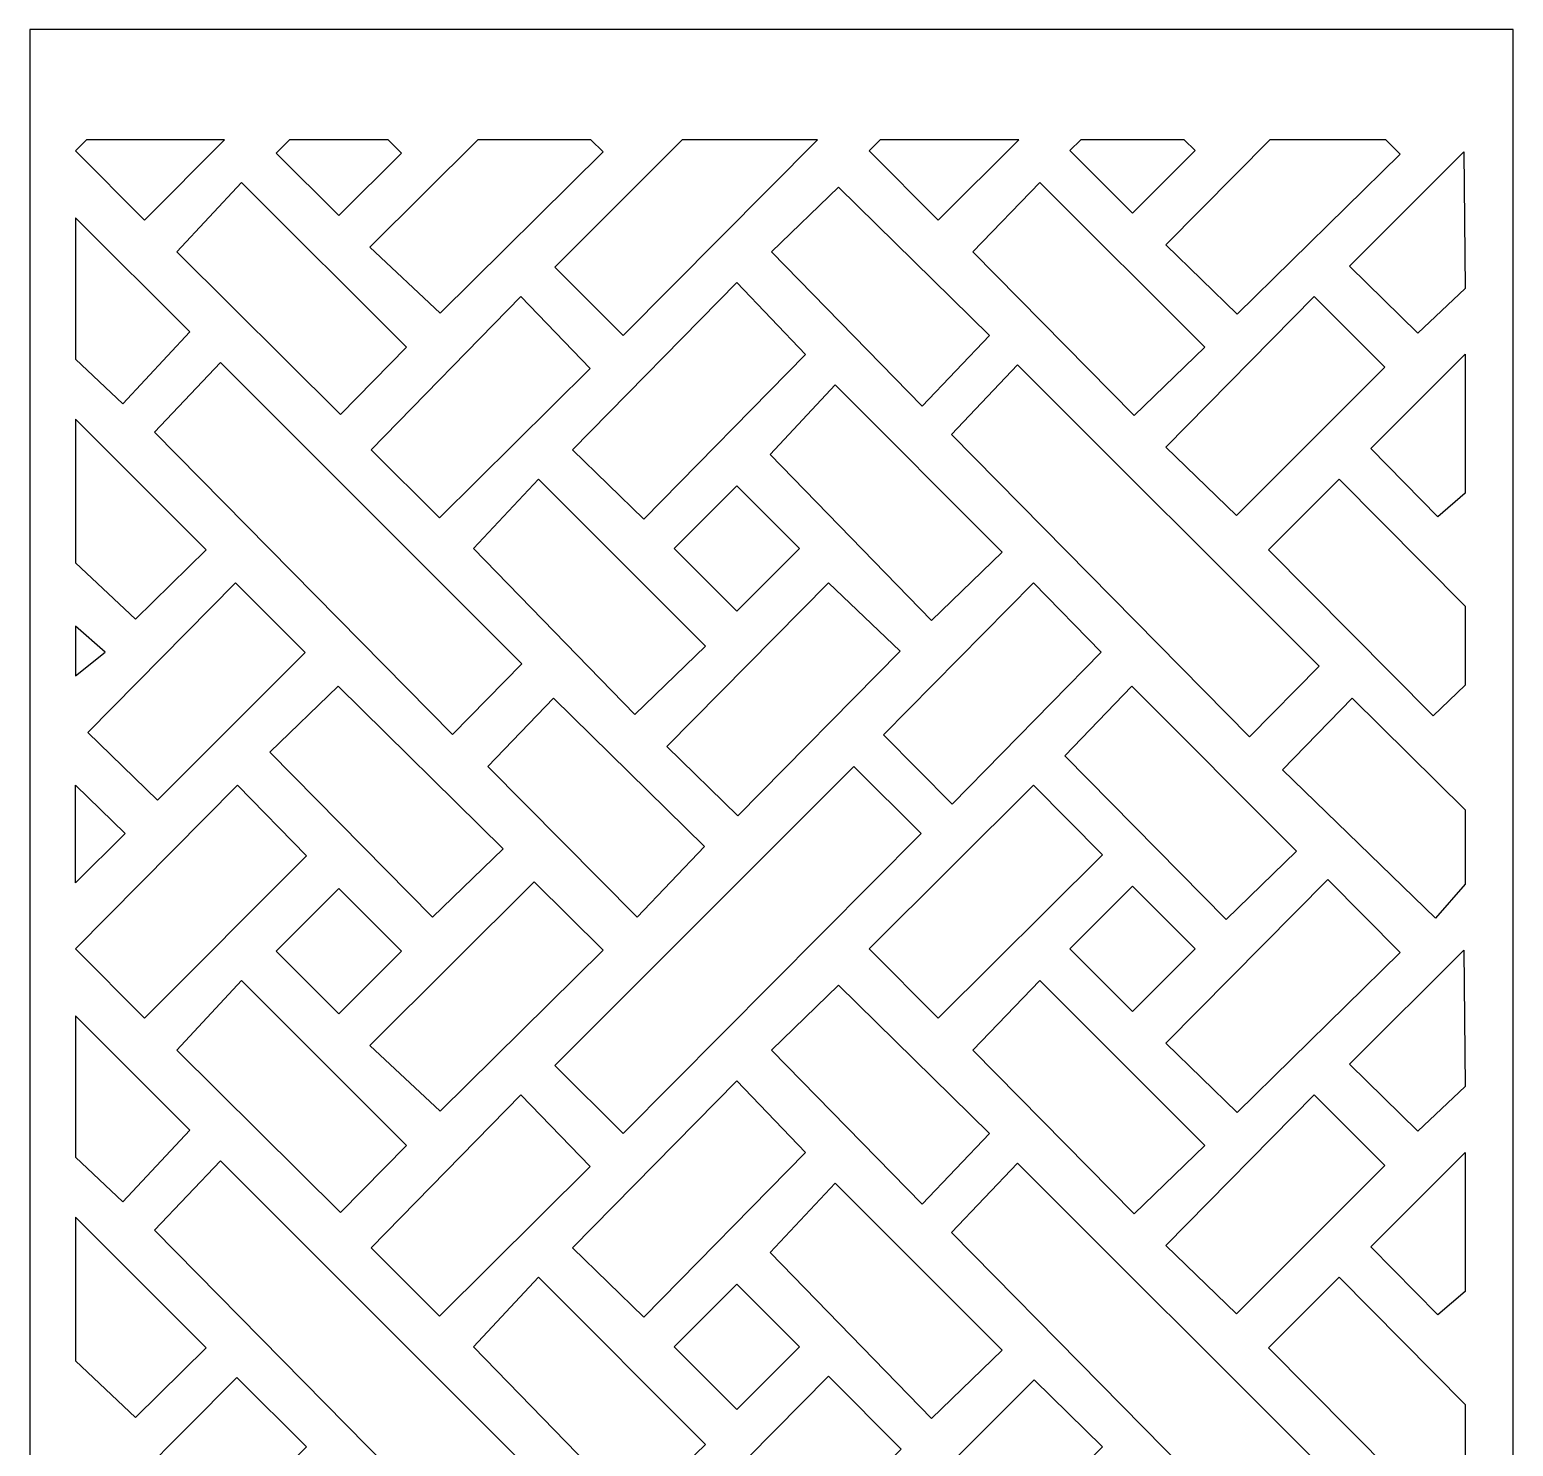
# Model space of a CAD drawing. Header units: centimetres. Extents: x 7.5 to 12.3, y -9 to 9.
# Drawn here: x 7.547 to 12.332, y 4.431 to 9.001 of the extents above; entities that cross this region are included whole.
import ezdxf

# ---------------------------------------------------------------- set-up
doc = ezdxf.new("R2010")
doc.units = ezdxf.units.CM
doc.header["$MEASUREMENT"] = 0
doc.layers.add('layer 1', color=7, linetype='Continuous')

msp = doc.modelspace()

# ---------------------------------------------------------------- linework, layer by layer
at = {"layer": 'layer 1', "color": 250}
for points, knots in [([(7.54732, -9.00022), (7.54732, -9.00022), (7.54732, 9.00077), (7.54732, 9.00077), (7.54732, 9.00077), (7.54732, 9.00077), (12.33248, 9.00077), (12.33248, 9.00077), (12.33248, 9.00077), (12.33248, 9.00077), (12.33248, -9.00022), (12.33248, -9.00022), (12.33248, -9.00022), (12.33248, -9.00022), (7.54732, -9.00022), (7.54732, -9.00022)], [0, 0, 0, 0, 0.2, 0.2, 0.2, 0.2, 0.4, 0.4, 0.4, 0.4, 0.6, 0.6, 0.6, 0.6, 1, 1, 1, 1]), ([(7.7306, 8.64561), (7.7306, 8.64561), (8.17598, 8.64561), (8.17598, 8.64561), (8.17598, 8.64561), (8.17598, 8.64561), (7.91766, 8.38638), (7.91766, 8.38638), (7.91766, 8.38638), (7.91766, 8.38638), (7.69543, 8.61003), (7.69543, 8.61003), (7.69543, 8.61003), (7.69543, 8.61003), (7.7306, 8.64561), (7.7306, 8.64561)], [0, 0, 0, 0, 0.2, 0.2, 0.2, 0.2, 0.4, 0.4, 0.4, 0.4, 0.6, 0.6, 0.6, 0.6, 1, 1, 1, 1]), ([(8.38498, 8.64561), (8.38498, 8.64561), (8.70347, 8.64561), (8.70347, 8.64561), (8.70347, 8.64561), (8.70347, 8.64561), (8.74623, 8.60285), (8.74623, 8.60285), (8.74623, 8.60285), (8.74623, 8.60285), (8.54423, 8.40084), (8.54423, 8.40084), (8.54423, 8.40084), (8.54423, 8.40084), (8.34222, 8.60285), (8.34222, 8.60285), (8.34222, 8.60285), (8.34222, 8.60285), (8.38498, 8.64561), (8.38498, 8.64561)], [0, 0, 0, 0, 0.1666667, 0.1666667, 0.1666667, 0.1666667, 0.3333333, 0.3333333, 0.3333333, 0.3333333, 0.5, 0.5, 0.5, 0.5, 0.6666667, 0.6666667, 0.6666667, 0.6666667, 1, 1, 1, 1]), ([(8.99291, 8.64561), (8.99291, 8.64561), (9.35745, 8.64561), (9.35745, 8.64561), (9.35745, 8.64561), (9.35745, 8.64561), (9.39682, 8.60653), (9.39682, 8.60653), (9.39682, 8.60653), (9.39682, 8.60653), (8.87089, 8.08635), (8.87089, 8.08635), (8.87089, 8.08635), (8.87089, 8.08635), (8.64487, 8.29861), (8.64487, 8.29861), (8.64487, 8.29861), (8.64487, 8.29861), (8.99291, 8.64561), (8.99291, 8.64561)], [0, 0, 0, 0, 0.1666667, 0.1666667, 0.1666667, 0.1666667, 0.3333333, 0.3333333, 0.3333333, 0.3333333, 0.5, 0.5, 0.5, 0.5, 0.6666667, 0.6666667, 0.6666667, 0.6666667, 1, 1, 1, 1]), ([(9.65225, 8.64561), (9.65225, 8.64561), (10.08784, 8.64561), (10.08784, 8.64561), (10.08784, 8.64561), (10.08784, 8.64561), (9.46138, 8.0142), (9.46138, 8.0142), (9.46138, 8.0142), (9.46138, 8.0142), (9.24111, 8.23447), (9.24111, 8.23447), (9.24111, 8.23447), (9.24111, 8.23447), (9.65225, 8.64561), (9.65225, 8.64561)], [0, 0, 0, 0, 0.2, 0.2, 0.2, 0.2, 0.4, 0.4, 0.4, 0.4, 0.6, 0.6, 0.6, 0.6, 1, 1, 1, 1]), ([(10.29079, 8.64561), (10.29079, 8.64561), (10.73753, 8.64561), (10.73753, 8.64561), (10.73753, 8.64561), (10.73753, 8.64561), (10.47734, 8.38638), (10.47734, 8.38638), (10.47734, 8.38638), (10.47734, 8.38638), (10.25511, 8.61003), (10.25511, 8.61003), (10.25511, 8.61003), (10.25511, 8.61003), (10.29079, 8.64561), (10.29079, 8.64561)], [0, 0, 0, 0, 0.2, 0.2, 0.2, 0.2, 0.4, 0.4, 0.4, 0.4, 0.6, 0.6, 0.6, 0.6, 1, 1, 1, 1]), ([(10.93707, 8.64561), (10.93707, 8.64561), (11.27074, 8.64561), (11.27074, 8.64561), (11.27074, 8.64561), (11.27074, 8.64561), (11.30591, 8.61044), (11.30591, 8.61044), (11.30591, 8.61044), (11.30591, 8.61044), (11.1039, 8.40844), (11.1039, 8.40844), (11.1039, 8.40844), (11.1039, 8.40844), (10.9019, 8.61044), (10.9019, 8.61044), (10.9019, 8.61044), (10.9019, 8.61044), (10.93707, 8.64561), (10.93707, 8.64561)], [0, 0, 0, 0, 0.1666667, 0.1666667, 0.1666667, 0.1666667, 0.3333333, 0.3333333, 0.3333333, 0.3333333, 0.5, 0.5, 0.5, 0.5, 0.6666667, 0.6666667, 0.6666667, 0.6666667, 1, 1, 1, 1]), ([(11.54768, 8.64561), (11.54768, 8.64561), (11.92164, 8.64561), (11.92164, 8.64561), (11.92164, 8.64561), (11.92164, 8.64561), (11.96789, 8.59894), (11.96789, 8.59894), (11.96789, 8.59894), (11.96789, 8.59894), (11.44196, 8.08255), (11.44196, 8.08255), (11.44196, 8.08255), (11.44196, 8.08255), (11.21214, 8.30621), (11.21214, 8.30621), (11.21214, 8.30621), (11.21214, 8.30621), (11.54768, 8.64561), (11.54768, 8.64561)], [0, 0, 0, 0, 0.1666667, 0.1666667, 0.1666667, 0.1666667, 0.3333333, 0.3333333, 0.3333333, 0.3333333, 0.5, 0.5, 0.5, 0.5, 0.6666667, 0.6666667, 0.6666667, 0.6666667, 1, 1, 1, 1]), ([(12.02486, 8.02179), (12.02486, 8.02179), (12.17677, 8.16611), (12.17677, 8.16611), (12.17677, 8.16611), (12.17677, 8.16611), (12.17297, 8.60665), (12.17297, 8.60665), (12.17297, 8.60665), (12.17297, 8.60665), (11.80459, 8.23826), (11.80459, 8.23826), (11.80459, 8.23826), (11.80459, 8.23826), (12.02486, 8.02179), (12.02486, 8.02179)], [0, 0, 0, 0, 0.2, 0.2, 0.2, 0.2, 0.4, 0.4, 0.4, 0.4, 0.6, 0.6, 0.6, 0.6, 1, 1, 1, 1]), ([(8.54992, 7.75975), (8.54992, 7.75975), (8.7626, 7.97622), (8.7626, 7.97622), (8.7626, 7.97622), (8.7626, 7.97622), (8.23091, 8.5079), (8.23091, 8.5079), (8.23091, 8.5079), (8.23091, 8.5079), (8.02204, 8.28384), (8.02204, 8.28384), (8.02204, 8.28384), (8.02204, 8.28384), (8.54992, 7.75975), (8.54992, 7.75975)], [0, 0, 0, 0, 0.2, 0.2, 0.2, 0.2, 0.4, 0.4, 0.4, 0.4, 0.6, 0.6, 0.6, 0.6, 1, 1, 1, 1]), ([(10.42601, 7.78633), (10.42601, 7.78633), (9.9399, 8.28384), (9.9399, 8.28384), (9.9399, 8.28384), (9.9399, 8.28384), (10.15637, 8.49271), (10.15637, 8.49271), (10.15637, 8.49271), (10.15637, 8.49271), (10.64248, 8.0142), (10.64248, 8.0142), (10.64248, 8.0142), (10.64248, 8.0142), (10.42601, 7.78633), (10.42601, 7.78633)], [0, 0, 0, 0, 0.2, 0.2, 0.2, 0.2, 0.4, 0.4, 0.4, 0.4, 0.6, 0.6, 0.6, 0.6, 1, 1, 1, 1]), ([(11.1096, 7.75595), (11.1096, 7.75595), (11.33747, 7.97622), (11.33747, 7.97622), (11.33747, 7.97622), (11.33747, 7.97622), (10.80578, 8.5079), (10.80578, 8.5079), (10.80578, 8.5079), (10.80578, 8.5079), (10.58931, 8.28384), (10.58931, 8.28384), (10.58931, 8.28384), (10.58931, 8.28384), (11.1096, 7.75595), (11.1096, 7.75595)], [0, 0, 0, 0, 0.2, 0.2, 0.2, 0.2, 0.4, 0.4, 0.4, 0.4, 0.6, 0.6, 0.6, 0.6, 1, 1, 1, 1]), ([(7.84734, 7.79393), (7.84734, 7.79393), (7.69543, 7.93824), (7.69543, 7.93824), (7.69543, 7.93824), (7.69543, 7.93824), (7.69543, 8.39397), (7.69543, 8.39397), (7.69543, 8.39397), (7.69543, 8.39397), (8.06381, 8.02559), (8.06381, 8.02559), (8.06381, 8.02559), (8.06381, 8.02559), (7.84734, 7.79393), (7.84734, 7.79393)], [0, 0, 0, 0, 0.2, 0.2, 0.2, 0.2, 0.4, 0.4, 0.4, 0.4, 0.6, 0.6, 0.6, 0.6, 1, 1, 1, 1]), ([(9.5279, 7.42175), (9.5279, 7.42175), (9.29808, 7.6454), (9.29808, 7.6454), (9.29808, 7.6454), (9.29808, 7.6454), (9.82798, 8.18509), (9.82798, 8.18509), (9.82798, 8.18509), (9.82798, 8.18509), (10.05003, 7.95332), (10.05003, 7.95332), (10.05003, 7.95332), (10.05003, 7.95332), (9.5279, 7.42175), (9.5279, 7.42175)], [0, 0, 0, 0, 0.2, 0.2, 0.2, 0.2, 0.4, 0.4, 0.4, 0.4, 0.6, 0.6, 0.6, 0.6, 1, 1, 1, 1]), ([(8.86893, 7.42554), (8.86893, 7.42554), (8.64866, 7.64581), (8.64866, 7.64581), (8.64866, 7.64581), (8.64866, 7.64581), (9.13098, 8.13952), (9.13098, 8.13952), (9.13098, 8.13952), (9.13098, 8.13952), (9.35504, 7.90786), (9.35504, 7.90786), (9.35504, 7.90786), (9.35504, 7.90786), (8.86893, 7.42554), (8.86893, 7.42554)], [0, 0, 0, 0, 0.2, 0.2, 0.2, 0.2, 0.4, 0.4, 0.4, 0.4, 0.6, 0.6, 0.6, 0.6, 1, 1, 1, 1]), ([(11.44001, 7.43314), (11.44001, 7.43314), (11.21214, 7.65341), (11.21214, 7.65341), (11.21214, 7.65341), (11.21214, 7.65341), (11.69066, 8.13952), (11.69066, 8.13952), (11.69066, 8.13952), (11.69066, 8.13952), (11.91852, 7.91166), (11.91852, 7.91166), (11.91852, 7.91166), (11.91852, 7.91166), (11.44001, 7.43314), (11.44001, 7.43314)], [0, 0, 0, 0, 0.2, 0.2, 0.2, 0.2, 0.4, 0.4, 0.4, 0.4, 0.6, 0.6, 0.6, 0.6, 1, 1, 1, 1]), ([(12.08942, 7.42934), (12.08942, 7.42934), (12.17677, 7.5053), (12.17677, 7.5053), (12.17677, 7.5053), (12.17677, 7.5053), (12.17677, 7.95343), (12.17677, 7.95343), (12.17677, 7.95343), (12.17677, 7.95343), (11.87295, 7.64961), (11.87295, 7.64961), (11.87295, 7.64961), (11.87295, 7.64961), (12.08942, 7.42934), (12.08942, 7.42934)], [0, 0, 0, 0, 0.2, 0.2, 0.2, 0.2, 0.4, 0.4, 0.4, 0.4, 0.6, 0.6, 0.6, 0.6, 1, 1, 1, 1]), ([(8.91071, 6.72676), (8.91071, 6.72676), (9.13477, 6.95462), (9.13477, 6.95462), (9.13477, 6.95462), (9.13477, 6.95462), (8.16255, 7.92685), (8.16255, 7.92685), (8.16255, 7.92685), (8.16255, 7.92685), (7.94988, 7.70278), (7.94988, 7.70278), (7.94988, 7.70278), (7.94988, 7.70278), (8.91071, 6.72676), (8.91071, 6.72676)], [0, 0, 0, 0, 0.2, 0.2, 0.2, 0.2, 0.4, 0.4, 0.4, 0.4, 0.6, 0.6, 0.6, 0.6, 1, 1, 1, 1]), ([(11.48178, 6.71916), (11.48178, 6.71916), (11.70585, 6.94703), (11.70585, 6.94703), (11.70585, 6.94703), (11.70585, 6.94703), (10.73362, 7.91925), (10.73362, 7.91925), (10.73362, 7.91925), (10.73362, 7.91925), (10.52095, 7.69518), (10.52095, 7.69518), (10.52095, 7.69518), (10.52095, 7.69518), (11.48178, 6.71916), (11.48178, 6.71916)], [0, 0, 0, 0, 0.2, 0.2, 0.2, 0.2, 0.4, 0.4, 0.4, 0.4, 0.6, 0.6, 0.6, 0.6, 1, 1, 1, 1]), ([(10.45639, 7.09514), (10.45639, 7.09514), (10.68426, 7.31541), (10.68426, 7.31541), (10.68426, 7.31541), (10.68426, 7.31541), (10.14497, 7.85469), (10.14497, 7.85469), (10.14497, 7.85469), (10.14497, 7.85469), (9.9361, 7.63062), (9.9361, 7.63062), (9.9361, 7.63062), (9.9361, 7.63062), (10.45639, 7.09514), (10.45639, 7.09514)], [0, 0, 0, 0, 0.2, 0.2, 0.2, 0.2, 0.4, 0.4, 0.4, 0.4, 0.6, 0.6, 0.6, 0.6, 1, 1, 1, 1]), ([(7.69543, 7.28123), (7.69543, 7.28123), (7.69543, 7.74455), (7.69543, 7.74455), (7.69543, 7.74455), (7.69543, 7.74455), (8.11698, 7.323), (8.11698, 7.323), (8.11698, 7.323), (8.11698, 7.323), (7.88911, 7.09894), (7.88911, 7.09894), (7.88911, 7.09894), (7.88911, 7.09894), (7.69543, 7.28123), (7.69543, 7.28123)], [0, 0, 0, 0, 0.2, 0.2, 0.2, 0.2, 0.4, 0.4, 0.4, 0.4, 0.6, 0.6, 0.6, 0.6, 1, 1, 1, 1]), ([(9.49936, 6.79132), (9.49936, 6.79132), (9.72722, 7.01159), (9.72722, 7.01159), (9.72722, 7.01159), (9.72722, 7.01159), (9.18794, 7.55087), (9.18794, 7.55087), (9.18794, 7.55087), (9.18794, 7.55087), (8.97907, 7.3268), (8.97907, 7.3268), (8.97907, 7.3268), (8.97907, 7.3268), (9.49936, 6.79132), (9.49936, 6.79132)], [0, 0, 0, 0, 0.2, 0.2, 0.2, 0.2, 0.4, 0.4, 0.4, 0.4, 0.6, 0.6, 0.6, 0.6, 1, 1, 1, 1]), ([(9.62586, 7.3268), (9.62586, 7.3268), (9.82786, 7.5288), (9.82786, 7.5288), (9.82786, 7.5288), (9.82786, 7.5288), (10.02987, 7.3268), (10.02987, 7.3268), (10.02987, 7.3268), (10.02987, 7.3268), (9.82786, 7.1248), (9.82786, 7.1248), (9.82786, 7.1248), (9.82786, 7.1248), (9.62586, 7.3268), (9.62586, 7.3268)], [0, 0, 0, 0, 0.2, 0.2, 0.2, 0.2, 0.4, 0.4, 0.4, 0.4, 0.6, 0.6, 0.6, 0.6, 1, 1, 1, 1]), ([(12.07423, 6.78752), (12.07423, 6.78752), (12.17677, 6.88626), (12.17677, 6.88626), (12.17677, 6.88626), (12.17677, 6.88626), (12.17677, 7.14071), (12.17677, 7.14071), (12.17677, 7.14071), (12.17677, 7.14071), (11.77041, 7.55087), (11.77041, 7.55087), (11.77041, 7.55087), (11.77041, 7.55087), (11.54254, 7.323), (11.54254, 7.323), (11.54254, 7.323), (11.54254, 7.323), (12.07423, 6.78752), (12.07423, 6.78752)], [0, 0, 0, 0, 0.1666667, 0.1666667, 0.1666667, 0.1666667, 0.3333333, 0.3333333, 0.3333333, 0.3333333, 0.5, 0.5, 0.5, 0.5, 0.6666667, 0.6666667, 0.6666667, 0.6666667, 1, 1, 1, 1]), ([(7.96001, 6.51535), (7.96001, 6.51535), (7.73467, 6.73308), (7.73467, 6.73308), (7.73467, 6.73308), (7.73467, 6.73308), (8.21066, 7.21667), (8.21066, 7.21667), (8.21066, 7.21667), (8.21066, 7.21667), (8.43599, 6.99133), (8.43599, 6.99133), (8.43599, 6.99133), (8.43599, 6.99133), (7.96001, 6.51535), (7.96001, 6.51535)], [0, 0, 0, 0, 0.2, 0.2, 0.2, 0.2, 0.4, 0.4, 0.4, 0.4, 0.6, 0.6, 0.6, 0.6, 1, 1, 1, 1]), ([(10.1242, 7.21667), (10.1242, 7.21667), (9.6019, 6.68837), (9.6019, 6.68837), (9.6019, 6.68837), (9.6019, 6.68837), (9.83172, 6.46471), (9.83172, 6.46471), (9.83172, 6.46471), (9.83172, 6.46471), (10.35512, 6.99629), (10.35512, 6.99629), (10.35512, 6.99629), (10.35512, 6.99629), (10.1242, 7.21667), (10.1242, 7.21667)], [0, 0, 0, 0, 0.2, 0.2, 0.2, 0.2, 0.4, 0.4, 0.4, 0.4, 0.6, 0.6, 0.6, 0.6, 1, 1, 1, 1]), ([(10.52291, 6.50269), (10.52291, 6.50269), (10.30068, 6.72634), (10.30068, 6.72634), (10.30068, 6.72634), (10.30068, 6.72634), (10.78501, 7.21667), (10.78501, 7.21667), (10.78501, 7.21667), (10.78501, 7.21667), (11.00326, 6.99249), (11.00326, 6.99249), (11.00326, 6.99249), (11.00326, 6.99249), (10.52291, 6.50269), (10.52291, 6.50269)], [0, 0, 0, 0, 0.2, 0.2, 0.2, 0.2, 0.4, 0.4, 0.4, 0.4, 0.6, 0.6, 0.6, 0.6, 1, 1, 1, 1]), ([(7.69543, 6.91664), (7.69543, 6.91664), (7.69543, 7.07615), (7.69543, 7.07615), (7.69543, 7.07615), (7.69543, 7.07615), (7.79037, 6.9926), (7.79037, 6.9926), (7.79037, 6.9926), (7.79037, 6.9926), (7.69543, 6.91664), (7.69543, 6.91664)], [0, 0, 0, 0, 0.25, 0.25, 0.25, 0.25, 0.5, 0.5, 0.5, 0.5, 1, 1, 1, 1]), ([(8.84614, 6.1381), (8.84614, 6.1381), (9.07401, 6.35837), (9.07401, 6.35837), (9.07401, 6.35837), (9.07401, 6.35837), (8.54233, 6.88246), (8.54233, 6.88246), (8.54233, 6.88246), (8.54233, 6.88246), (8.32206, 6.66979), (8.32206, 6.66979), (8.32206, 6.66979), (8.32206, 6.66979), (8.84614, 6.1381), (8.84614, 6.1381)], [0, 0, 0, 0, 0.2, 0.2, 0.2, 0.2, 0.4, 0.4, 0.4, 0.4, 0.6, 0.6, 0.6, 0.6, 1, 1, 1, 1]), ([(9.50695, 6.1381), (9.50695, 6.1381), (9.02464, 6.62422), (9.02464, 6.62422), (9.02464, 6.62422), (9.02464, 6.62422), (9.23731, 6.84449), (9.23731, 6.84449), (9.23731, 6.84449), (9.23731, 6.84449), (9.72343, 6.36597), (9.72343, 6.36597), (9.72343, 6.36597), (9.72343, 6.36597), (9.50695, 6.1381), (9.50695, 6.1381)], [0, 0, 0, 0, 0.2, 0.2, 0.2, 0.2, 0.4, 0.4, 0.4, 0.4, 0.6, 0.6, 0.6, 0.6, 1, 1, 1, 1]), ([(11.40583, 6.13051), (11.40583, 6.13051), (11.63369, 6.35078), (11.63369, 6.35078), (11.63369, 6.35078), (11.63369, 6.35078), (11.102, 6.88246), (11.102, 6.88246), (11.102, 6.88246), (11.102, 6.88246), (10.88553, 6.6584), (10.88553, 6.6584), (10.88553, 6.6584), (10.88553, 6.6584), (11.40583, 6.13051), (11.40583, 6.13051)], [0, 0, 0, 0, 0.2, 0.2, 0.2, 0.2, 0.4, 0.4, 0.4, 0.4, 0.6, 0.6, 0.6, 0.6, 1, 1, 1, 1]), ([(12.08183, 6.13431), (12.08183, 6.13431), (12.17677, 6.24444), (12.17677, 6.24444), (12.17677, 6.24444), (12.17677, 6.24444), (12.17677, 6.4837), (12.17677, 6.4837), (12.17677, 6.4837), (12.17677, 6.4837), (11.81219, 6.84449), (11.81219, 6.84449), (11.81219, 6.84449), (11.81219, 6.84449), (11.58812, 6.61282), (11.58812, 6.61282), (11.58812, 6.61282), (11.58812, 6.61282), (12.08183, 6.13431), (12.08183, 6.13431)], [0, 0, 0, 0, 0.1666667, 0.1666667, 0.1666667, 0.1666667, 0.3333333, 0.3333333, 0.3333333, 0.3333333, 0.5, 0.5, 0.5, 0.5, 0.6666667, 0.6666667, 0.6666667, 0.6666667, 1, 1, 1, 1]), ([(9.46138, 5.43932), (9.46138, 5.43932), (9.24111, 5.65959), (9.24111, 5.65959), (9.24111, 5.65959), (9.24111, 5.65959), (10.20574, 6.62422), (10.20574, 6.62422), (10.20574, 6.62422), (10.20574, 6.62422), (10.42221, 6.40774), (10.42221, 6.40774), (10.42221, 6.40774), (10.42221, 6.40774), (9.46138, 5.43932), (9.46138, 5.43932)], [0, 0, 0, 0, 0.2, 0.2, 0.2, 0.2, 0.4, 0.4, 0.4, 0.4, 0.6, 0.6, 0.6, 0.6, 1, 1, 1, 1]), ([(7.91766, 5.8115), (7.91766, 5.8115), (7.69543, 6.03515), (7.69543, 6.03515), (7.69543, 6.03515), (7.69543, 6.03515), (8.21773, 6.56345), (8.21773, 6.56345), (8.21773, 6.56345), (8.21773, 6.56345), (8.43979, 6.33548), (8.43979, 6.33548), (8.43979, 6.33548), (8.43979, 6.33548), (7.91766, 5.8115), (7.91766, 5.8115)], [0, 0, 0, 0, 0.2, 0.2, 0.2, 0.2, 0.4, 0.4, 0.4, 0.4, 0.6, 0.6, 0.6, 0.6, 1, 1, 1, 1]), ([(7.69543, 6.24824), (7.69543, 6.24824), (7.85493, 6.40774), (7.85493, 6.40774), (7.85493, 6.40774), (7.85493, 6.40774), (7.69543, 6.56345), (7.69543, 6.56345), (7.69543, 6.56345), (7.69543, 6.56345), (7.69543, 6.24824), (7.69543, 6.24824)], [0, 0, 0, 0, 0.25, 0.25, 0.25, 0.25, 0.5, 0.5, 0.5, 0.5, 1, 1, 1, 1]), ([(10.47734, 5.8115), (10.47734, 5.8115), (10.25511, 6.03515), (10.25511, 6.03515), (10.25511, 6.03515), (10.25511, 6.03515), (10.78501, 6.56345), (10.78501, 6.56345), (10.78501, 6.56345), (10.78501, 6.56345), (11.00706, 6.33927), (11.00706, 6.33927), (11.00706, 6.33927), (11.00706, 6.33927), (10.47734, 5.8115), (10.47734, 5.8115)], [0, 0, 0, 0, 0.2, 0.2, 0.2, 0.2, 0.4, 0.4, 0.4, 0.4, 0.6, 0.6, 0.6, 0.6, 1, 1, 1, 1]), ([(8.34222, 6.02797), (8.34222, 6.02797), (8.54423, 6.22997), (8.54423, 6.22997), (8.54423, 6.22997), (8.54423, 6.22997), (8.74623, 6.02797), (8.74623, 6.02797), (8.74623, 6.02797), (8.74623, 6.02797), (8.54423, 5.82597), (8.54423, 5.82597), (8.54423, 5.82597), (8.54423, 5.82597), (8.34222, 6.02797), (8.34222, 6.02797)], [0, 0, 0, 0, 0.2, 0.2, 0.2, 0.2, 0.4, 0.4, 0.4, 0.4, 0.6, 0.6, 0.6, 0.6, 1, 1, 1, 1]), ([(8.87089, 5.51147), (8.87089, 5.51147), (8.64487, 5.72373), (8.64487, 5.72373), (8.64487, 5.72373), (8.64487, 5.72373), (9.17476, 6.25204), (9.17476, 6.25204), (9.17476, 6.25204), (9.17476, 6.25204), (9.39682, 6.03166), (9.39682, 6.03166), (9.39682, 6.03166), (9.39682, 6.03166), (8.87089, 5.51147), (8.87089, 5.51147)], [0, 0, 0, 0, 0.2, 0.2, 0.2, 0.2, 0.4, 0.4, 0.4, 0.4, 0.6, 0.6, 0.6, 0.6, 1, 1, 1, 1]), ([(10.9019, 6.03556), (10.9019, 6.03556), (11.1039, 6.23757), (11.1039, 6.23757), (11.1039, 6.23757), (11.1039, 6.23757), (11.30591, 6.03556), (11.30591, 6.03556), (11.30591, 6.03556), (11.30591, 6.03556), (11.1039, 5.83356), (11.1039, 5.83356), (11.1039, 5.83356), (11.1039, 5.83356), (10.9019, 6.03556), (10.9019, 6.03556)], [0, 0, 0, 0, 0.2, 0.2, 0.2, 0.2, 0.4, 0.4, 0.4, 0.4, 0.6, 0.6, 0.6, 0.6, 1, 1, 1, 1]), ([(11.44196, 5.50768), (11.44196, 5.50768), (11.21214, 5.73133), (11.21214, 5.73133), (11.21214, 5.73133), (11.21214, 5.73133), (11.73444, 6.25963), (11.73444, 6.25963), (11.73444, 6.25963), (11.73444, 6.25963), (11.96789, 6.02406), (11.96789, 6.02406), (11.96789, 6.02406), (11.96789, 6.02406), (11.44196, 5.50768), (11.44196, 5.50768)], [0, 0, 0, 0, 0.2, 0.2, 0.2, 0.2, 0.4, 0.4, 0.4, 0.4, 0.6, 0.6, 0.6, 0.6, 1, 1, 1, 1]), ([(12.02486, 5.44691), (12.02486, 5.44691), (12.17677, 5.59123), (12.17677, 5.59123), (12.17677, 5.59123), (12.17677, 5.59123), (12.17297, 6.03177), (12.17297, 6.03177), (12.17297, 6.03177), (12.17297, 6.03177), (11.80459, 5.66338), (11.80459, 5.66338), (11.80459, 5.66338), (11.80459, 5.66338), (12.02486, 5.44691), (12.02486, 5.44691)], [0, 0, 0, 0, 0.2, 0.2, 0.2, 0.2, 0.4, 0.4, 0.4, 0.4, 0.6, 0.6, 0.6, 0.6, 1, 1, 1, 1]), ([(8.54992, 5.18487), (8.54992, 5.18487), (8.7626, 5.40134), (8.7626, 5.40134), (8.7626, 5.40134), (8.7626, 5.40134), (8.23091, 5.93302), (8.23091, 5.93302), (8.23091, 5.93302), (8.23091, 5.93302), (8.02204, 5.70896), (8.02204, 5.70896), (8.02204, 5.70896), (8.02204, 5.70896), (8.54992, 5.18487), (8.54992, 5.18487)], [0, 0, 0, 0, 0.2, 0.2, 0.2, 0.2, 0.4, 0.4, 0.4, 0.4, 0.6, 0.6, 0.6, 0.6, 1, 1, 1, 1]), ([(10.42601, 5.21145), (10.42601, 5.21145), (9.9399, 5.70896), (9.9399, 5.70896), (9.9399, 5.70896), (9.9399, 5.70896), (10.15637, 5.91783), (10.15637, 5.91783), (10.15637, 5.91783), (10.15637, 5.91783), (10.64248, 5.43932), (10.64248, 5.43932), (10.64248, 5.43932), (10.64248, 5.43932), (10.42601, 5.21145), (10.42601, 5.21145)], [0, 0, 0, 0, 0.2, 0.2, 0.2, 0.2, 0.4, 0.4, 0.4, 0.4, 0.6, 0.6, 0.6, 0.6, 1, 1, 1, 1]), ([(11.1096, 5.18107), (11.1096, 5.18107), (11.33747, 5.40134), (11.33747, 5.40134), (11.33747, 5.40134), (11.33747, 5.40134), (10.80578, 5.93302), (10.80578, 5.93302), (10.80578, 5.93302), (10.80578, 5.93302), (10.58931, 5.70896), (10.58931, 5.70896), (10.58931, 5.70896), (10.58931, 5.70896), (11.1096, 5.18107), (11.1096, 5.18107)], [0, 0, 0, 0, 0.2, 0.2, 0.2, 0.2, 0.4, 0.4, 0.4, 0.4, 0.6, 0.6, 0.6, 0.6, 1, 1, 1, 1]), ([(7.84734, 5.21905), (7.84734, 5.21905), (7.69543, 5.36336), (7.69543, 5.36336), (7.69543, 5.36336), (7.69543, 5.36336), (7.69543, 5.81909), (7.69543, 5.81909), (7.69543, 5.81909), (7.69543, 5.81909), (8.06381, 5.45071), (8.06381, 5.45071), (8.06381, 5.45071), (8.06381, 5.45071), (7.84734, 5.21905), (7.84734, 5.21905)], [0, 0, 0, 0, 0.2, 0.2, 0.2, 0.2, 0.4, 0.4, 0.4, 0.4, 0.6, 0.6, 0.6, 0.6, 1, 1, 1, 1]), ([(9.5279, 4.84687), (9.5279, 4.84687), (9.29808, 5.07052), (9.29808, 5.07052), (9.29808, 5.07052), (9.29808, 5.07052), (9.82798, 5.61021), (9.82798, 5.61021), (9.82798, 5.61021), (9.82798, 5.61021), (10.05003, 5.37844), (10.05003, 5.37844), (10.05003, 5.37844), (10.05003, 5.37844), (9.5279, 4.84687), (9.5279, 4.84687)], [0, 0, 0, 0, 0.2, 0.2, 0.2, 0.2, 0.4, 0.4, 0.4, 0.4, 0.6, 0.6, 0.6, 0.6, 1, 1, 1, 1]), ([(8.86893, 4.85066), (8.86893, 4.85066), (8.64866, 5.07093), (8.64866, 5.07093), (8.64866, 5.07093), (8.64866, 5.07093), (9.13098, 5.56464), (9.13098, 5.56464), (9.13098, 5.56464), (9.13098, 5.56464), (9.35504, 5.33298), (9.35504, 5.33298), (9.35504, 5.33298), (9.35504, 5.33298), (8.86893, 4.85066), (8.86893, 4.85066)], [0, 0, 0, 0, 0.2, 0.2, 0.2, 0.2, 0.4, 0.4, 0.4, 0.4, 0.6, 0.6, 0.6, 0.6, 1, 1, 1, 1]), ([(11.44001, 4.85826), (11.44001, 4.85826), (11.21214, 5.07853), (11.21214, 5.07853), (11.21214, 5.07853), (11.21214, 5.07853), (11.69066, 5.56464), (11.69066, 5.56464), (11.69066, 5.56464), (11.69066, 5.56464), (11.91852, 5.33678), (11.91852, 5.33678), (11.91852, 5.33678), (11.91852, 5.33678), (11.44001, 4.85826), (11.44001, 4.85826)], [0, 0, 0, 0, 0.2, 0.2, 0.2, 0.2, 0.4, 0.4, 0.4, 0.4, 0.6, 0.6, 0.6, 0.6, 1, 1, 1, 1]), ([(12.08942, 4.85446), (12.08942, 4.85446), (12.17677, 4.93042), (12.17677, 4.93042), (12.17677, 4.93042), (12.17677, 4.93042), (12.17677, 5.37855), (12.17677, 5.37855), (12.17677, 5.37855), (12.17677, 5.37855), (11.87295, 5.07473), (11.87295, 5.07473), (11.87295, 5.07473), (11.87295, 5.07473), (12.08942, 4.85446), (12.08942, 4.85446)], [0, 0, 0, 0, 0.2, 0.2, 0.2, 0.2, 0.4, 0.4, 0.4, 0.4, 0.6, 0.6, 0.6, 0.6, 1, 1, 1, 1]), ([(8.91071, 4.15188), (8.91071, 4.15188), (9.13477, 4.37974), (9.13477, 4.37974), (9.13477, 4.37974), (9.13477, 4.37974), (8.16255, 5.35197), (8.16255, 5.35197), (8.16255, 5.35197), (8.16255, 5.35197), (7.94988, 5.1279), (7.94988, 5.1279), (7.94988, 5.1279), (7.94988, 5.1279), (8.91071, 4.15188), (8.91071, 4.15188)], [0, 0, 0, 0, 0.2, 0.2, 0.2, 0.2, 0.4, 0.4, 0.4, 0.4, 0.6, 0.6, 0.6, 0.6, 1, 1, 1, 1]), ([(11.48178, 4.14428), (11.48178, 4.14428), (11.70585, 4.37215), (11.70585, 4.37215), (11.70585, 4.37215), (11.70585, 4.37215), (10.73362, 5.34437), (10.73362, 5.34437), (10.73362, 5.34437), (10.73362, 5.34437), (10.52095, 5.1203), (10.52095, 5.1203), (10.52095, 5.1203), (10.52095, 5.1203), (11.48178, 4.14428), (11.48178, 4.14428)], [0, 0, 0, 0, 0.2, 0.2, 0.2, 0.2, 0.4, 0.4, 0.4, 0.4, 0.6, 0.6, 0.6, 0.6, 1, 1, 1, 1]), ([(10.45639, 4.52026), (10.45639, 4.52026), (10.68426, 4.74053), (10.68426, 4.74053), (10.68426, 4.74053), (10.68426, 4.74053), (10.14497, 5.27981), (10.14497, 5.27981), (10.14497, 5.27981), (10.14497, 5.27981), (9.9361, 5.05574), (9.9361, 5.05574), (9.9361, 5.05574), (9.9361, 5.05574), (10.45639, 4.52026), (10.45639, 4.52026)], [0, 0, 0, 0, 0.2, 0.2, 0.2, 0.2, 0.4, 0.4, 0.4, 0.4, 0.6, 0.6, 0.6, 0.6, 1, 1, 1, 1]), ([(7.69543, 4.70635), (7.69543, 4.70635), (7.69543, 5.16968), (7.69543, 5.16968), (7.69543, 5.16968), (7.69543, 5.16968), (8.11698, 4.74812), (8.11698, 4.74812), (8.11698, 4.74812), (8.11698, 4.74812), (7.88911, 4.52406), (7.88911, 4.52406), (7.88911, 4.52406), (7.88911, 4.52406), (7.69543, 4.70635), (7.69543, 4.70635)], [0, 0, 0, 0, 0.2, 0.2, 0.2, 0.2, 0.4, 0.4, 0.4, 0.4, 0.6, 0.6, 0.6, 0.6, 1, 1, 1, 1]), ([(9.49936, 4.21644), (9.49936, 4.21644), (9.72722, 4.43671), (9.72722, 4.43671), (9.72722, 4.43671), (9.72722, 4.43671), (9.18794, 4.97599), (9.18794, 4.97599), (9.18794, 4.97599), (9.18794, 4.97599), (8.97907, 4.75192), (8.97907, 4.75192), (8.97907, 4.75192), (8.97907, 4.75192), (9.49936, 4.21644), (9.49936, 4.21644)], [0, 0, 0, 0, 0.2, 0.2, 0.2, 0.2, 0.4, 0.4, 0.4, 0.4, 0.6, 0.6, 0.6, 0.6, 1, 1, 1, 1]), ([(9.62586, 4.75192), (9.62586, 4.75192), (9.82786, 4.95392), (9.82786, 4.95392), (9.82786, 4.95392), (9.82786, 4.95392), (10.02987, 4.75192), (10.02987, 4.75192), (10.02987, 4.75192), (10.02987, 4.75192), (9.82786, 4.54992), (9.82786, 4.54992), (9.82786, 4.54992), (9.82786, 4.54992), (9.62586, 4.75192), (9.62586, 4.75192)], [0, 0, 0, 0, 0.2, 0.2, 0.2, 0.2, 0.4, 0.4, 0.4, 0.4, 0.6, 0.6, 0.6, 0.6, 1, 1, 1, 1]), ([(12.07423, 4.21264), (12.07423, 4.21264), (12.17677, 4.31138), (12.17677, 4.31138), (12.17677, 4.31138), (12.17677, 4.31138), (12.17677, 4.56583), (12.17677, 4.56583), (12.17677, 4.56583), (12.17677, 4.56583), (11.77041, 4.97599), (11.77041, 4.97599), (11.77041, 4.97599), (11.77041, 4.97599), (11.54254, 4.74812), (11.54254, 4.74812), (11.54254, 4.74812), (11.54254, 4.74812), (12.07423, 4.21264), (12.07423, 4.21264)], [0, 0, 0, 0, 0.1666667, 0.1666667, 0.1666667, 0.1666667, 0.3333333, 0.3333333, 0.3333333, 0.3333333, 0.5, 0.5, 0.5, 0.5, 0.6666667, 0.6666667, 0.6666667, 0.6666667, 1, 1, 1, 1]), ([(7.95747, 3.95439), (7.95747, 3.95439), (7.7372, 4.17086), (7.7372, 4.17086), (7.7372, 4.17086), (7.7372, 4.17086), (8.21572, 4.65318), (8.21572, 4.65318), (8.21572, 4.65318), (8.21572, 4.65318), (8.43979, 4.42911), (8.43979, 4.42911), (8.43979, 4.42911), (8.43979, 4.42911), (7.95747, 3.95439), (7.95747, 3.95439)], [0, 0, 0, 0, 0.2, 0.2, 0.2, 0.2, 0.4, 0.4, 0.4, 0.4, 0.6, 0.6, 0.6, 0.6, 1, 1, 1, 1]), ([(9.83172, 3.90502), (9.83172, 3.90502), (9.6019, 4.12868), (9.6019, 4.12868), (9.6019, 4.12868), (9.6019, 4.12868), (10.1242, 4.65698), (10.1242, 4.65698), (10.1242, 4.65698), (10.1242, 4.65698), (10.35765, 4.42141), (10.35765, 4.42141), (10.35765, 4.42141), (10.35765, 4.42141), (9.83172, 3.90502), (9.83172, 3.90502)], [0, 0, 0, 0, 0.2, 0.2, 0.2, 0.2, 0.4, 0.4, 0.4, 0.4, 0.6, 0.6, 0.6, 0.6, 1, 1, 1, 1]), ([(10.52855, 3.95439), (10.52855, 3.95439), (10.30828, 4.16707), (10.30828, 4.16707), (10.30828, 4.16707), (10.30828, 4.16707), (10.78679, 4.64558), (10.78679, 4.64558), (10.78679, 4.64558), (10.78679, 4.64558), (11.00706, 4.42911), (11.00706, 4.42911), (11.00706, 4.42911), (11.00706, 4.42911), (10.52855, 3.95439), (10.52855, 3.95439)], [0, 0, 0, 0, 0.2, 0.2, 0.2, 0.2, 0.4, 0.4, 0.4, 0.4, 0.6, 0.6, 0.6, 0.6, 1, 1, 1, 1])]:
    msp.add_open_spline(points, degree=3, knots=knots, dxfattribs=at)

doc.saveas('drawing.dxf')
